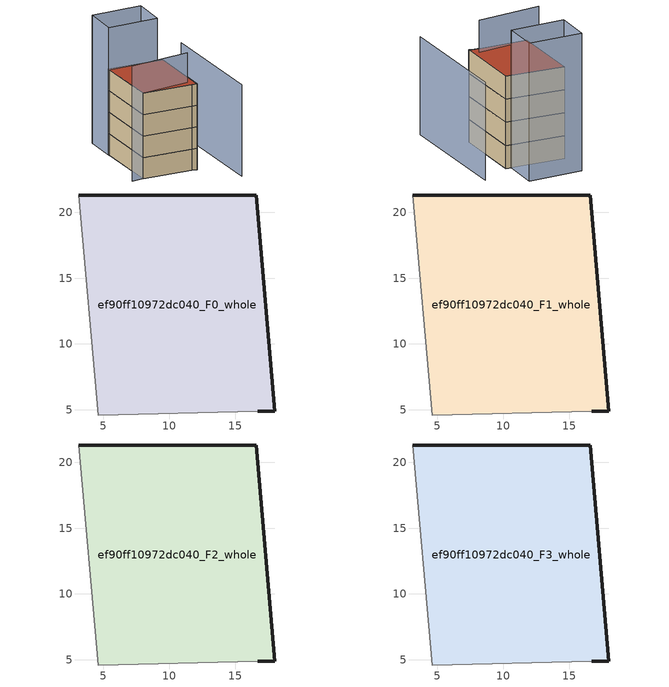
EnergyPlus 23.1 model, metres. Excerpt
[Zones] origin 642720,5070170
ef90ff10972dc040_F0_whole
 floor ground (EU_floor_Construction): 18.03,4.9 16.63,21.31 3.12,21.32 4.61,4.6 16.72,4.9 z0
 wall outside (EU_wall_Construction): 3.12,21.32 16.63,21.31 18.03,4.9 16.72,4.9 z0:5.25
 wall adiabatic (EU_wall_Construction): 16.72,4.9 4.61,4.6 3.12,21.32 z0:5.25
ef90ff10972dc040_F1_whole
 floor to ef90ff10972dc040_F0_whole (EU_floor_Construction): 18.02,4.9 16.63,21.31 3.12,21.32 4.61,4.6 16.72,4.9 z5.25
 wall outside (EU_wall_Construction): 3.12,21.32 16.63,21.31 18.03,4.9 16.72,4.9 z5.25:10.5
 wall adiabatic (EU_wall_Construction): 16.72,4.9 4.61,4.6 3.12,21.32 z5.25:10.5
ef90ff10972dc040_F2_whole
 floor to ef90ff10972dc040_F1_whole (EU_floor_Construction): 18.02,4.9 16.63,21.31 3.12,21.32 4.61,4.6 16.72,4.9 z10.5
 wall outside (EU_wall_Construction): 3.12,21.32 16.63,21.31 18.03,4.9 16.72,4.9 z10.5:15.75
 wall adiabatic (EU_wall_Construction): 16.72,4.9 4.61,4.6 3.12,21.32 z10.5:15.75
ef90ff10972dc040_F3_whole
 floor to ef90ff10972dc040_F2_whole (EU_floor_Construction): 18.02,4.9 16.63,21.31 3.12,21.32 4.61,4.6 16.72,4.9 z15.75
 wall outside (EU_wall_Construction): 3.12,21.32 16.63,21.31 18.03,4.9 16.72,4.9 z15.75:21
 wall adiabatic (EU_wall_Construction): 16.72,4.9 4.61,4.6 3.12,21.32 z15.75:21
 roof outside (EU_roof_Construction): 16.63,21.31 18.03,4.9 16.72,4.9 4.61,4.6 3.12,21.32 z21
shading: 1.81,4.5 16.42,6.81 z0:28.2; 25.73,-2.81 23.13,25.61 z0:22.4; 14.83,29.52 15.33,21.31 / 15.33,21.31 2.99,20.56 / 2.99,20.56 2.49,28.77 / 2.49,28.77 14.83,29.52 z0:31.3
[Building]
EU S2 Campaign: North Axis=0; Terrain=City; Solar Distribution=FullExterior
[Site:Location]
Lyon-Bron: Latitude=45.75; Longitude=5; Time Zone=1; Elevation=198
[SizingPeriod:WeatherFileDays]
AnnualSizingPeriod: Begin Month=1; Begin Day of Month=1; End Month=12; End Day of Month=31; Day of Week for Start Day=Monday; Use Weather File Daylight Saving Period=No; Use Weather File Rain and Snow Indicators=No
[MATERIAL]
EU_InternalMass_Material: Roughness=MediumRough; Thickness=0.1; Conductivity=1; Density=1800; Specific Heat=900; Thermal Absorptance=0.9; Solar Absorptance=0.7; Visible Absorptance=0.7
[MATERIAL:NOMASS] Roughness=MediumRough; Thermal Absorptance=0.9; Solar Absorptance=0.7; Visible Absorptance=0.7
Name | Thermal Resistance
EU_wall_NoMass | 0.87146
EU_roof_NoMass | 0.842276
EU_floor_NoMass | 0.496999
[CONSTRUCTION]
EU_wall_Construction: EU_wall_NoMass
EU_roof_Construction: EU_roof_NoMass
EU_floor_Construction: EU_floor_NoMass
EU_InternalMass_Construction: EU_InternalMass_Material
[ZONE] Type=1; Multiplier=1; Ceiling Height=autocalculate; Volume=668.848; Floor Area=autocalculate; Part of Total Floor Area=Yes
ef90ff10972dc040_F0_whole; ef90ff10972dc040_F1_whole; ef90ff10972dc040_F2_whole; ef90ff10972dc040_F3_whole
[INTERNALMASS] Construction=EU_InternalMass_Construction; Surface Area=222.949
Name | Zone or ZoneList
ef90ff10972dc040_F0_whole_EU_InternalMass | ef90ff10972dc040_F0_whole
ef90ff10972dc040_F1_whole_EU_InternalMass | ef90ff10972dc040_F1_whole
ef90ff10972dc040_F2_whole_EU_InternalMass | ef90ff10972dc040_F2_whole
ef90ff10972dc040_F3_whole_EU_InternalMass | ef90ff10972dc040_F3_whole
[OTHEREQUIPMENT] Fuel Type=Electricity; Design Level Calculation Method=Watts/Area; Power per Zone Floor Area=1; Fraction Latent=0; Fraction Radiant=0; Fraction Lost=0; Carbon Dioxide Generation Rate=0; EndUse Subcategory=EU_Step8_InternalGains
Name | Zone or ZoneList or Space or SpaceList | Schedule
EU_Step8_InternalGain_ef90ff10972dc040_F0_whole_f000 | ef90ff10972dc040_F0_whole | EU_Step8_GainSchedule_ef90ff10972dc040_F0_whole_f000
EU_Step8_InternalGain_ef90ff10972dc040_F1_whole_f000 | ef90ff10972dc040_F1_whole | EU_Step8_GainSchedule_ef90ff10972dc040_F1_whole_f000
EU_Step8_InternalGain_ef90ff10972dc040_F2_whole_f000 | ef90ff10972dc040_F2_whole | EU_Step8_GainSchedule_ef90ff10972dc040_F2_whole_f000
EU_Step8_InternalGain_ef90ff10972dc040_F3_whole_f000 | ef90ff10972dc040_F3_whole | EU_Step8_GainSchedule_ef90ff10972dc040_F3_whole_f000
[ZONEVENTILATION:DESIGNFLOWRATE] Schedule=EU_AlwaysOn; Design Flow Rate Calculation Method=AirChanges/Hour; Air Changes per Hour=0.425; Ventilation Type=Natural; Fan Pressure Rise=0; Fan Total Efficiency=1; Constant Term Coefficient=1; Temperature Term Coefficient=0; Velocity Term Coefficient=0; Velocity Squared Term Coefficient=0; Minimum Indoor Temperature=-100; Maximum Indoor Temperature=100; Delta Temperature=-100; Minimum Outdoor Temperature=-100; Maximum Outdoor Temperature=100; Maximum Wind Speed=40
Name | Zone or ZoneList or Space or SpaceList
EU_ConstantAir_ef90ff10972dc040_F0_whole | ef90ff10972dc040_F0_whole
EU_ConstantAir_ef90ff10972dc040_F1_whole | ef90ff10972dc040_F1_whole
EU_ConstantAir_ef90ff10972dc040_F2_whole | ef90ff10972dc040_F2_whole
EU_ConstantAir_ef90ff10972dc040_F3_whole | ef90ff10972dc040_F3_whole
[HVACTEMPLATE:THERMOSTAT] Constant Heating Setpoint=20; Constant Cooling Setpoint=50
EU_HeatOnly_ef90ff10972dc040_F0_whole; EU_HeatOnly_ef90ff10972dc040_F1_whole; EU_HeatOnly_ef90ff10972dc040_F2_whole; EU_HeatOnly_ef90ff10972dc040_F3_whole
[HVACTEMPLATE:ZONE:IDEALLOADSAIRSYSTEM] System Availability Schedule=EU_AlwaysOn; Maximum Heating Supply Air Temperature=50; Minimum Cooling Supply Air Temperature=13; Maximum Heating Supply Air Humidity Ratio=0.0156; Minimum Cooling Supply Air Humidity Ratio=0.0077; Heating Limit=NoLimit; Cooling Limit=NoLimit; Heating Availability Schedule=EU_AlwaysOn; Cooling Availability Schedule=EU_CoolingOff; Dehumidification Control Type=ConstantSensibleHeatRatio; Cooling Sensible Heat Ratio=0.7; Dehumidification Setpoint=60; Humidification Control Type=None; Humidification Setpoint=30; Outdoor Air Method=None; Outdoor Air Flow Rate per Person=0.00944; Outdoor Air Flow Rate per Zone Floor Area=0; Outdoor Air Flow Rate per Zone=0; Demand Controlled Ventilation Type=None; Outdoor Air Economizer Type=NoEconomizer; Heat Recovery Type=None; Sensible Heat Recovery Effectiveness=0.7; Latent Heat Recovery Effectiveness=0.65
Name | Template Thermostat
ef90ff10972dc040_F0_whole | EU_HeatOnly_ef90ff10972dc040_F0_whole
ef90ff10972dc040_F1_whole | EU_HeatOnly_ef90ff10972dc040_F1_whole
ef90ff10972dc040_F2_whole | EU_HeatOnly_ef90ff10972dc040_F2_whole
ef90ff10972dc040_F3_whole | EU_HeatOnly_ef90ff10972dc040_F3_whole
[SIZING:ZONE] Zone Cooling Design Supply Air Temperature Input Method=SupplyAirTemperature; Zone Cooling Design Supply Air Temperature=13; Zone Heating Design Supply Air Temperature Input Method=SupplyAirTemperature; Zone Heating Design Supply Air Temperature=50; Zone Cooling Design Supply Air Humidity Ratio=0.008; Zone Heating Design Supply Air Humidity Ratio=0.008; Cooling Design Air Flow Method=DesignDay; Cooling Design Air Flow Rate=0; Cooling Minimum Air Flow per Zone Floor Area=0.000762; Cooling Minimum Air Flow=0; Cooling Minimum Air Flow Fraction=0.2; Heating Design Air Flow Method=DesignDay; Heating Design Air Flow Rate=0; Heating Maximum Air Flow per Zone Floor Area=0.002032; Heating Maximum Air Flow=0.141576; Heating Maximum Air Flow Fraction=0.3; Account for Dedicated Outdoor Air System=No; Dedicated Outdoor Air System Control Strategy=NeutralSupplyAir; Dedicated Outdoor Air Low Setpoint Temperature for Design=autosize; Dedicated Outdoor Air High Setpoint Temperature for Design=autosize; Zone Load Sizing Method=Sensible Load Only No Latent Load; Zone Latent Cooling Design Supply Air Humidity Ratio Input Method=HumidityRatioDifference; Zone Cooling Design Supply Air Humidity Ratio Difference=0.005; Zone Latent Heating Design Supply Air Humidity Ratio Input Method=HumidityRatioDifference; Zone Humidification Design Supply Air Humidity Ratio Difference=0.005
ef90ff10972dc040_F0_whole; ef90ff10972dc040_F1_whole; ef90ff10972dc040_F2_whole; ef90ff10972dc040_F3_whole
[SCHEDULE:CONSTANT]
Name | Hourly Value
EU_AlwaysOn | 1
EU_CoolingOff | 0
[SCHEDULE:FILE] Column Number=1; Rows to Skip at Top=0; Number of Hours of Data=8760; Column Separator=Comma; Interpolate to Timestep=No; Minutes per Item=60; Adjust Schedule for Daylight Savings=Yes
Name | File
EU_Step8_GainSchedule_ef90ff10972dc040_F0_whole_f000 | ../../schedules/ef90ff10972dc040/ef90ff10972dc040_F0_whole_f000_gain.csv
EU_Step8_GainSchedule_ef90ff10972dc040_F1_whole_f000 | ../../schedules/ef90ff10972dc040/ef90ff10972dc040_F1_whole_f000_gain.csv
EU_Step8_GainSchedule_ef90ff10972dc040_F2_whole_f000 | ../../schedules/ef90ff10972dc040/ef90ff10972dc040_F2_whole_f000_gain.csv
EU_Step8_GainSchedule_ef90ff10972dc040_F3_whole_f000 | ../../schedules/ef90ff10972dc040/ef90ff10972dc040_F3_whole_f000_gain.csv
